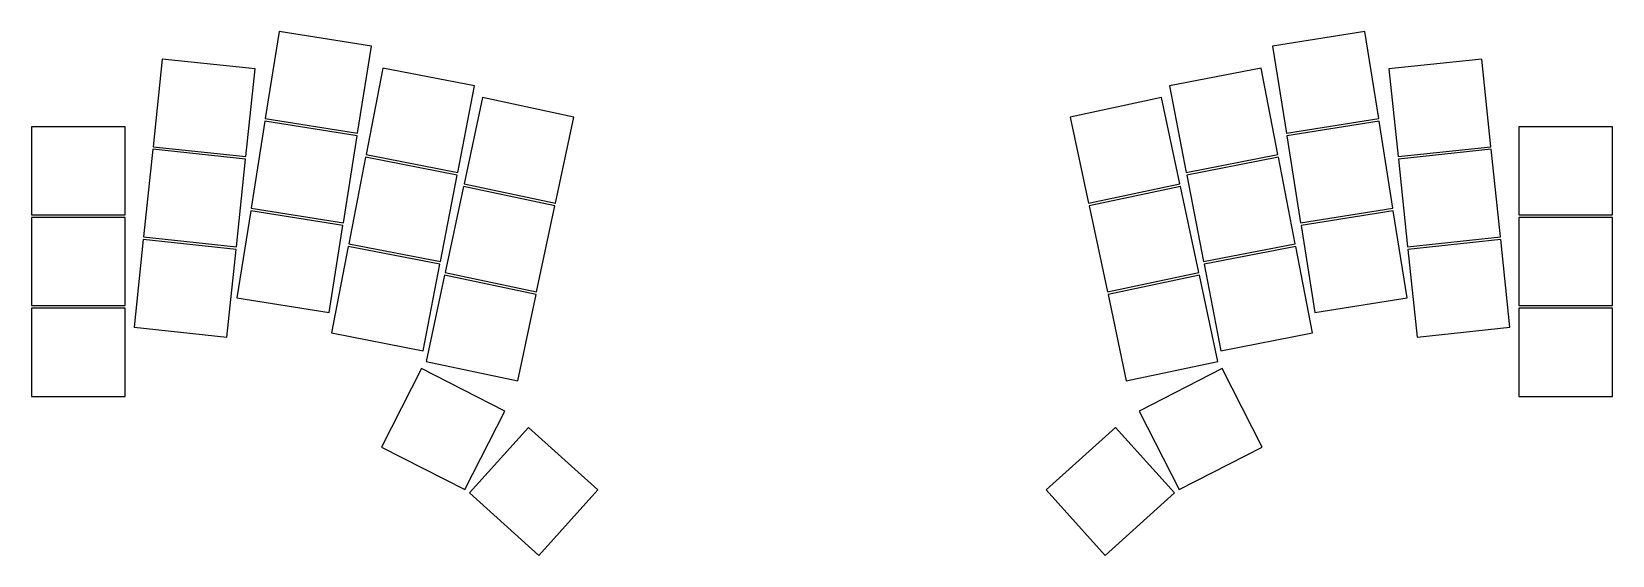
# Model space of a CAD drawing. Header units: millimetres. Extents: x 91 to 387, y -138 to -40.
import ezdxf

# ---------------------------------------------------------------- set-up
doc = ezdxf.new("R2010")
doc.units = ezdxf.units.MM

msp = doc.modelspace()

# ---------------------------------------------------------------- linework, layer by layer
for p, q in [((137.59, -39.93), (135.01, -56.22)), ((154.88, -42.66), (137.59, -39.93)), ((340.97, -39.93), (323.69, -42.66)), ((343.55, -56.22), (340.97, -39.93)), ((152.3, -58.96), (154.88, -42.66)), ((323.69, -42.66), (326.27, -58.96)), ((115.71, -45.07), (113.99, -61.48)), ((133.12, -46.9), (115.71, -45.07)), ((131.39, -63.31), (133.12, -46.9)), ((157.04, -46.77), (153.89, -62.97)), ((174.22, -50.11), (157.04, -46.77)), ((321.52, -46.77), (304.35, -50.11)), ((324.67, -62.97), (321.52, -46.77)), ((362.85, -45.07), (345.45, -46.9)), ((345.45, -46.9), (347.17, -63.31)), ((364.58, -61.48), (362.85, -45.07)), ((171.07, -66.31), (174.22, -50.11)), ((304.35, -50.11), (307.49, -66.31)), ((175.67, -52.28), (172.24, -68.42)), ((192.79, -55.92), (175.67, -52.28)), ((302.89, -52.28), (285.78, -55.92)), ((306.33, -68.42), (302.89, -52.28)), ((135.01, -56.22), (152.3, -58.96)), ((189.36, -72.06), (192.79, -55.92)), ((285.78, -55.92), (289.21, -72.06)), ((326.27, -58.96), (343.55, -56.22)), ((108.75, -57.75), (91.25, -57.75)), ((91.25, -57.75), (91.25, -74.25)), ((108.75, -74.25), (108.75, -57.75)), ((134.94, -56.72), (132.35, -73.01)), ((152.22, -59.45), (134.94, -56.72)), ((343.63, -56.72), (326.35, -59.45)), ((346.21, -73.01), (343.63, -56.72)), ((387.32, -57.75), (369.82, -57.75)), ((369.82, -57.75), (369.82, -74.25)), ((387.32, -74.25), (387.32, -57.75)), ((113.94, -61.97), (112.21, -78.38)), ((131.34, -63.8), (113.94, -61.97)), ((113.99, -61.48), (131.39, -63.31)), ((149.64, -75.75), (152.22, -59.45)), ((326.35, -59.45), (328.93, -75.75)), ((347.17, -63.31), (364.58, -61.48)), ((364.63, -61.97), (347.23, -63.8)), ((366.35, -78.38), (364.63, -61.97)), ((129.62, -80.21), (131.34, -63.8)), ((153.8, -63.46), (150.65, -79.66)), ((170.98, -66.8), (153.8, -63.46)), ((153.89, -62.97), (171.07, -66.31)), ((307.49, -66.31), (324.67, -62.97)), ((324.77, -63.46), (307.59, -66.8)), ((327.92, -79.66), (324.77, -63.46)), ((347.23, -63.8), (348.95, -80.21)), ((167.83, -83), (170.98, -66.8)), ((307.59, -66.8), (310.74, -83)), ((172.14, -68.91), (168.71, -85.05)), ((189.26, -72.55), (172.14, -68.91)), ((172.24, -68.42), (189.36, -72.06)), ((289.21, -72.06), (306.33, -68.42)), ((306.43, -68.91), (289.31, -72.55)), ((309.86, -85.05), (306.43, -68.91)), ((132.28, -73.51), (129.69, -89.8)), ((149.56, -76.24), (132.28, -73.51)), ((132.35, -73.01), (149.64, -75.75)), ((185.83, -88.69), (189.26, -72.55)), ((289.31, -72.55), (292.74, -88.69)), ((328.93, -75.75), (346.21, -73.01)), ((346.29, -73.51), (329.01, -76.24)), ((348.87, -89.8), (346.29, -73.51)), ((91.25, -74.25), (108.75, -74.25)), ((108.75, -74.75), (91.25, -74.75)), ((91.25, -74.75), (91.25, -91.25)), ((108.75, -91.25), (108.75, -74.75)), ((146.98, -92.54), (149.56, -76.24)), ((329.01, -76.24), (331.59, -92.54)), ((369.82, -74.25), (387.32, -74.25)), ((387.32, -74.75), (369.82, -74.75)), ((369.82, -74.75), (369.82, -91.25)), ((387.32, -91.25), (387.32, -74.75)), ((112.16, -78.88), (110.44, -95.29)), ((129.56, -80.71), (112.16, -78.88)), ((112.21, -78.38), (129.62, -80.21)), ((150.65, -79.66), (167.83, -83)), ((310.74, -83), (327.92, -79.66)), ((348.95, -80.21), (366.35, -78.38)), ((366.41, -78.88), (349, -80.71)), ((368.13, -95.29), (366.41, -78.88)), ((127.84, -97.12), (129.56, -80.71)), ((150.56, -80.15), (147.41, -96.34)), ((167.73, -83.49), (150.56, -80.15)), ((328.01, -80.15), (310.83, -83.49)), ((331.16, -96.34), (328.01, -80.15)), ((349, -80.71), (350.73, -97.12)), ((164.59, -99.68), (167.73, -83.49)), ((168.6, -85.54), (165.17, -101.68)), ((185.72, -89.18), (168.6, -85.54)), ((168.71, -85.05), (185.83, -88.69)), ((292.74, -88.69), (309.86, -85.05)), ((309.96, -85.54), (292.85, -89.18)), ((313.39, -101.68), (309.96, -85.54)), ((310.83, -83.49), (313.98, -99.68)), ((91.25, -91.25), (108.75, -91.25)), ((108.75, -91.75), (91.25, -91.75)), ((91.25, -91.75), (91.25, -108.25)), ((108.75, -108.25), (108.75, -91.75)), ((129.69, -89.8), (146.98, -92.54)), ((182.29, -105.32), (185.72, -89.18)), ((292.85, -89.18), (296.28, -105.32)), ((331.59, -92.54), (348.87, -89.8)), ((369.82, -91.25), (387.32, -91.25)), ((387.32, -91.75), (369.82, -91.75)), ((369.82, -91.75), (369.82, -108.25)), ((387.32, -108.25), (387.32, -91.75)), ((110.44, -95.29), (127.84, -97.12)), ((147.41, -96.34), (164.59, -99.68)), ((313.98, -99.68), (331.16, -96.34)), ((350.73, -97.12), (368.13, -95.29)), ((164.3, -103.04), (156.81, -117.75)), ((179.9, -110.99), (164.3, -103.04)), ((165.17, -101.68), (182.29, -105.32)), ((296.28, -105.32), (313.39, -101.68)), ((314.26, -103.04), (298.67, -110.99)), ((321.75, -117.75), (314.26, -103.04)), ((91.25, -108.25), (108.75, -108.25)), ((369.82, -108.25), (387.32, -108.25)), ((172.41, -125.69), (179.9, -110.99)), ((298.67, -110.99), (306.16, -125.69)), ((184.3, -114.05), (173.26, -126.31)), ((197.31, -125.76), (184.3, -114.05)), ((294.27, -114.05), (281.26, -125.76)), ((305.31, -126.31), (294.27, -114.05)), ((156.81, -117.75), (172.41, -125.69)), ((306.16, -125.69), (321.75, -117.75)), ((173.26, -126.31), (186.27, -138.02)), ((186.27, -138.02), (197.31, -125.76)), ((281.26, -125.76), (292.3, -138.02)), ((292.3, -138.02), (305.31, -126.31))]:
    msp.add_line(p, q)

doc.saveas('drawing.dxf')
